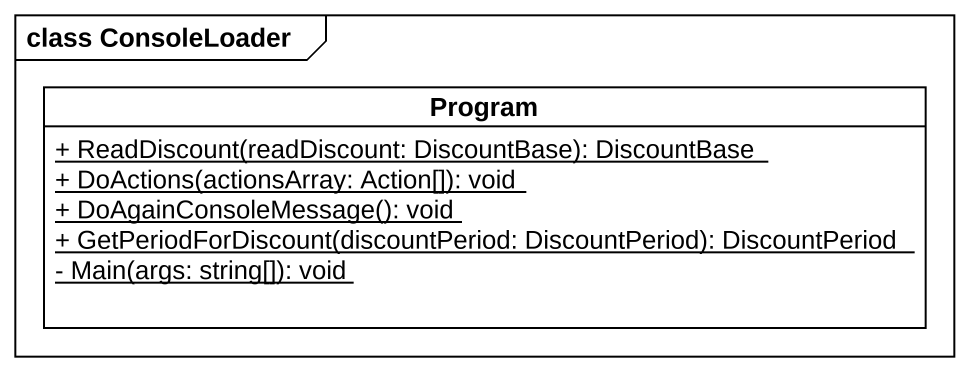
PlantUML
@startuml
mainframe class ConsoleLoader
hide circle
hide empty members
skinparam classAttributeIconSize 0
class Program {
  {static} + ReadDiscount(readDiscount: DiscountBase): DiscountBase
  {static} + DoActions(actionsArray: Action[]): void
  {static} + DoAgainConsoleMessage(): void
  {static} + GetPeriodForDiscount(discountPeriod: DiscountPeriod): DiscountPeriod
  {static} - Main(args: string[]): void
}
@enduml
